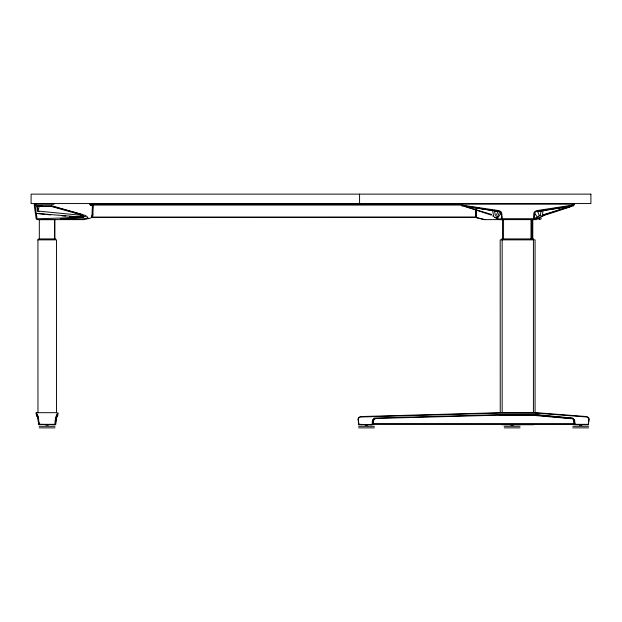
<?xml version="1.0" encoding="UTF-8"?>
<svg xmlns="http://www.w3.org/2000/svg" width="622" height="622" viewBox="0 0 622 622"><rect width="100%" height="100%" fill="white"/><g stroke="black" fill="none" stroke-linecap="round" stroke-linejoin="round"><path stroke-width="0.93" d="M92.491 216.534L92.491 217.21L475.846 217.14M92.079 216.915L92.491 217.21L92.079 215.71M92.491 216.775L92.173 217.14M57.776 412.72C56.136 414.042 53.717 424.919 55.801 424.336L56.384 418.07L58.048 414.656M92.717 203.86L92.095 203.596M92.367 215.71L92.484 217.21L92.491 203.619L461.952 203.643M499.101 415.029L536.506 415.029L572.434 418.412L574.199 420.13L574.985 424.709L588.295 424.709L588.84 419.244L588.49 418.046L587.106 417.028L536.545 413.148L500.313 413.078L360.06 417.028L358.676 418.046L358.326 419.244L358.871 424.709L372.213 424.709L373.239 419.523M58.188 413.132L56.237 417.028L55.164 424.709L55.576 424.336M92.748 215.616L92.826 213.564M90.206 204.475L90.104 203.697L89.879 204.366M91.916 217.436L92.453 204.288M91.97 215.935L91.947 216.814M92.561 217.031L92.989 204.724L92.561 217.319L476.094 217.319L476.001 214.458M91.52 203.721L90.104 203.697M90.594 204.07L90.244 203.627L90.447 205.097L91.403 205.198L91.9 203.798L91.473 203.596L90.851 204.895L91.457 204.545L91.31 203.822M476.219 210.018L476.491 217.63L484.375 219.62L533.357 219.62L533.855 213.245L534.36 211.985L536.382 210.687L574.215 204.863M573.616 205.073L573.694 204.156L574.23 204.156L573.468 204.249M475.527 209.653L475.527 217.202L475.667 216.658M534.749 213.377L534.275 218.781L537.408 217.296L534.749 213.377L535.317 212.079M55.646 421.809L55.98 418.412M476.32 216.759L476.048 210.244M543.014 210.376L542.493 214.987L570.638 206.317L570.98 205.711M372.539 424.398L373.068 420.029L374.825 418.489L499.186 415.162L536.421 415.162L572.341 418.489L574.09 420.029L574.627 424.398L372.127 424.336L372.524 420.208L374.623 418.07L499.396 414.656L536.211 414.656L572.543 418.07L574.642 420.208L574.985 424.709M540.254 215.601L541.194 210.244M475.612 216.075L475.511 215.624M536.545 413.148L536.685 412.72L586.647 416.569L588.746 417.79L589.143 419.267L588.295 424.709M373.037 424.212L373.869 419.531M496.41 215.228L497.997 211.185M499.754 211.674L497.67 216.472L497.157 216.604M38.758 205.711L37.639 206.045L42.374 206.014M56.415 417.572L57.714 415.029M88.192 217.887L87.134 218.991L83.752 219.62L37.025 219.62L36.169 218.711L34.257 205.26L36.208 204.863M498.199 217.296L500.858 213.377L500.29 212.079M90.851 204.895L92.196 203.612M91.146 204.413L91.52 203.907M38.471 417.79L39.046 424.709L38.028 417.222L36.037 413.148L36.441 412.689L38.424 416.965M36.029 413.132L36.441 412.689M90.859 205.353L90.307 204.98L91.457 204.545L90.462 205.05L90.244 203.627M541.482 218.516L539.445 219.613M536.475 211.472L573.795 205.703L543.636 215.546L539.126 218.174L534.539 218.781L537.408 217.296M539.834 217.887L536.358 219.62L533.357 219.62M373.682 419.018L374.732 418.412M374.467 419.057L375.4 418.715M537.089 211.698L571.4 206.123L542.089 215.624M88.456 218.773L91.729 217.529M92.398 205.695L93.121 205.447M37.802 205.688L37.273 205.859L39.194 205.835L38.245 211.115L37.219 206.17M539.888 219.504L538.932 219.62M540.946 216.238L542.952 215.881M539.111 210.819L541.008 210.524M542.913 210.236L544.818 209.941M546.722 209.653L548.627 209.365M550.532 209.07L560.997 207.476M562.902 207.18L569.565 206.17M92.491 216.922L92.079 216.526M34.109 204.203L53.951 204.249M464.377 205.75L464.284 206.17M538.535 217.132L538.963 217.117M34.607 203.612L35.882 203.612M573.694 204.156L461.104 204.156L461.866 204.249M372.181 424.709L358.863 424.336M461.61 203.612L462.892 203.612M572.442 203.612L573.725 203.612M464.517 205.61L465.007 205.602M499.248 219.62L502.249 219.62L501.752 213.245L501.246 211.985L499.225 210.687L461.718 205.073L461.641 204.156M372.632 423.66L573.919 423.652L574.129 424.212M461.952 204.249L92.491 204.273L93.152 204.7M462.076 205.073L92.973 205.073L92.989 204.42L92.966 205.33M42.063 205.602L37.569 205.602M502.016 218.711L533.583 218.711M38.665 238.91L55.552 238.91M501.627 238.91L533.66 238.91M37.67 239.859L56.548 239.859L56.54 412.689L37.67 412.689M500.189 412.72L536.685 412.72M36.169 414.656L37.825 418.07L38.642 424.336M39.046 424.336L55.171 424.336M575.031 424.336L588.303 424.336M55.412 424.709L38.416 424.336M501.627 424.733L533.66 424.733M45.849 425.199L48.368 425.199M365.238 425.199L367.757 425.199M510.864 425.199L513.383 425.199M579.416 425.199L581.935 425.199M39.194 426.288L55.024 426.288M358.583 426.288L374.413 426.288M504.217 426.288L520.039 426.288M572.761 426.288L588.591 426.288M39.194 427.866L55.031 427.866M358.583 427.866L374.421 427.866M504.209 427.866L520.046 427.866M572.753 427.866L588.591 427.866M40.166 205.828L42.094 205.828M80.697 215.943L83.216 215.951M538.535 215.943L540.09 215.951M39.046 424.709L38.572 421.809M51.634 203.612L53.702 203.635M496.644 217.117L497.444 217.249L495.897 217.024M62.068 215.881L65.831 216.122M69.602 216.37L83.713 217.296L60.248 218.781L83.457 218.781L86.956 218.174L87.585 217.164L85.68 215.546L51.494 205.703L35.151 205.866L35.835 211.472M83.721 216.472L85.564 216.604M535.962 415.597L571.758 418.715M475.527 216.922L475.939 216.961M91.916 204.529L92.188 203.775M39.318 211.185L80.526 215.228M44.939 214.31L36.309 213.377L35.967 212.079M46.852 214.512L50.685 214.932M51.408 206.17L70.955 211.387M465.761 206.17L480.168 208.347M482.089 208.634L484.973 209.07M486.894 209.365L488.814 209.653M490.735 209.941L492.655 210.236M494.576 210.524L496.496 210.819M499.132 211.472L461.532 205.703L462.294 205.952M484.818 219.62L476.491 217.63M496.986 211.286L463.934 206.123L491.388 215.111M39.209 211.698L37.328 211.286L36.916 206.387L51.408 206.403L83.729 215.624M537.937 216.472L538.45 216.604M72.782 211.9L81.933 214.435M464.688 206.317L491.473 214.435M497.825 211.457L498.517 211.698M497.67 218.991L494.887 217.335M494.7 217.164C498.432 219.201 503.944 221.238 500.858 213.377M492.655 215.881L494.109 216.783M358.871 424.709L358.023 419.267L358.42 417.79L360.519 416.569L500.243 412.689L500.189 239.859L535.083 239.859L535.083 412.681M493.518 215.624L492.593 210.376M92.196 217.171L92.367 216.526M36.504 415.029L38.237 418.412M537.61 211.185L539.196 215.228M494.412 210.244L495.353 215.601M535.425 412.689L535.48 413.132M573.608 420.169L573.919 423.652M34.754 204.156L34.809 205.073M476.328 216.853L476.351 217.443M475.838 209.769L476.094 217.031M476.258 214.489L476.312 216.207M533.427 239.859L533.427 412.689M532.727 219.62L532.727 238.91M532.595 219.62L532.595 238.91M531.592 219.62L531.592 238.91M531.009 219.62L531.009 238.91M503.556 219.62L503.556 238.91M502.537 219.62L502.537 238.91M502.164 239.859L502.164 412.689M359.57 194.134L359.57 203.557M54.899 238.91L54.899 219.62L39.318 219.62L39.318 238.91M54.511 219.62L54.511 238.91M37.926 239.859L37.958 412.689M83.713 217.296L37.071 218.781L36.309 213.377L83.713 217.296M590.9 194.134L31.1 194.134L31.1 203.557L590.9 203.557L590.9 194.134"/></g></svg>
